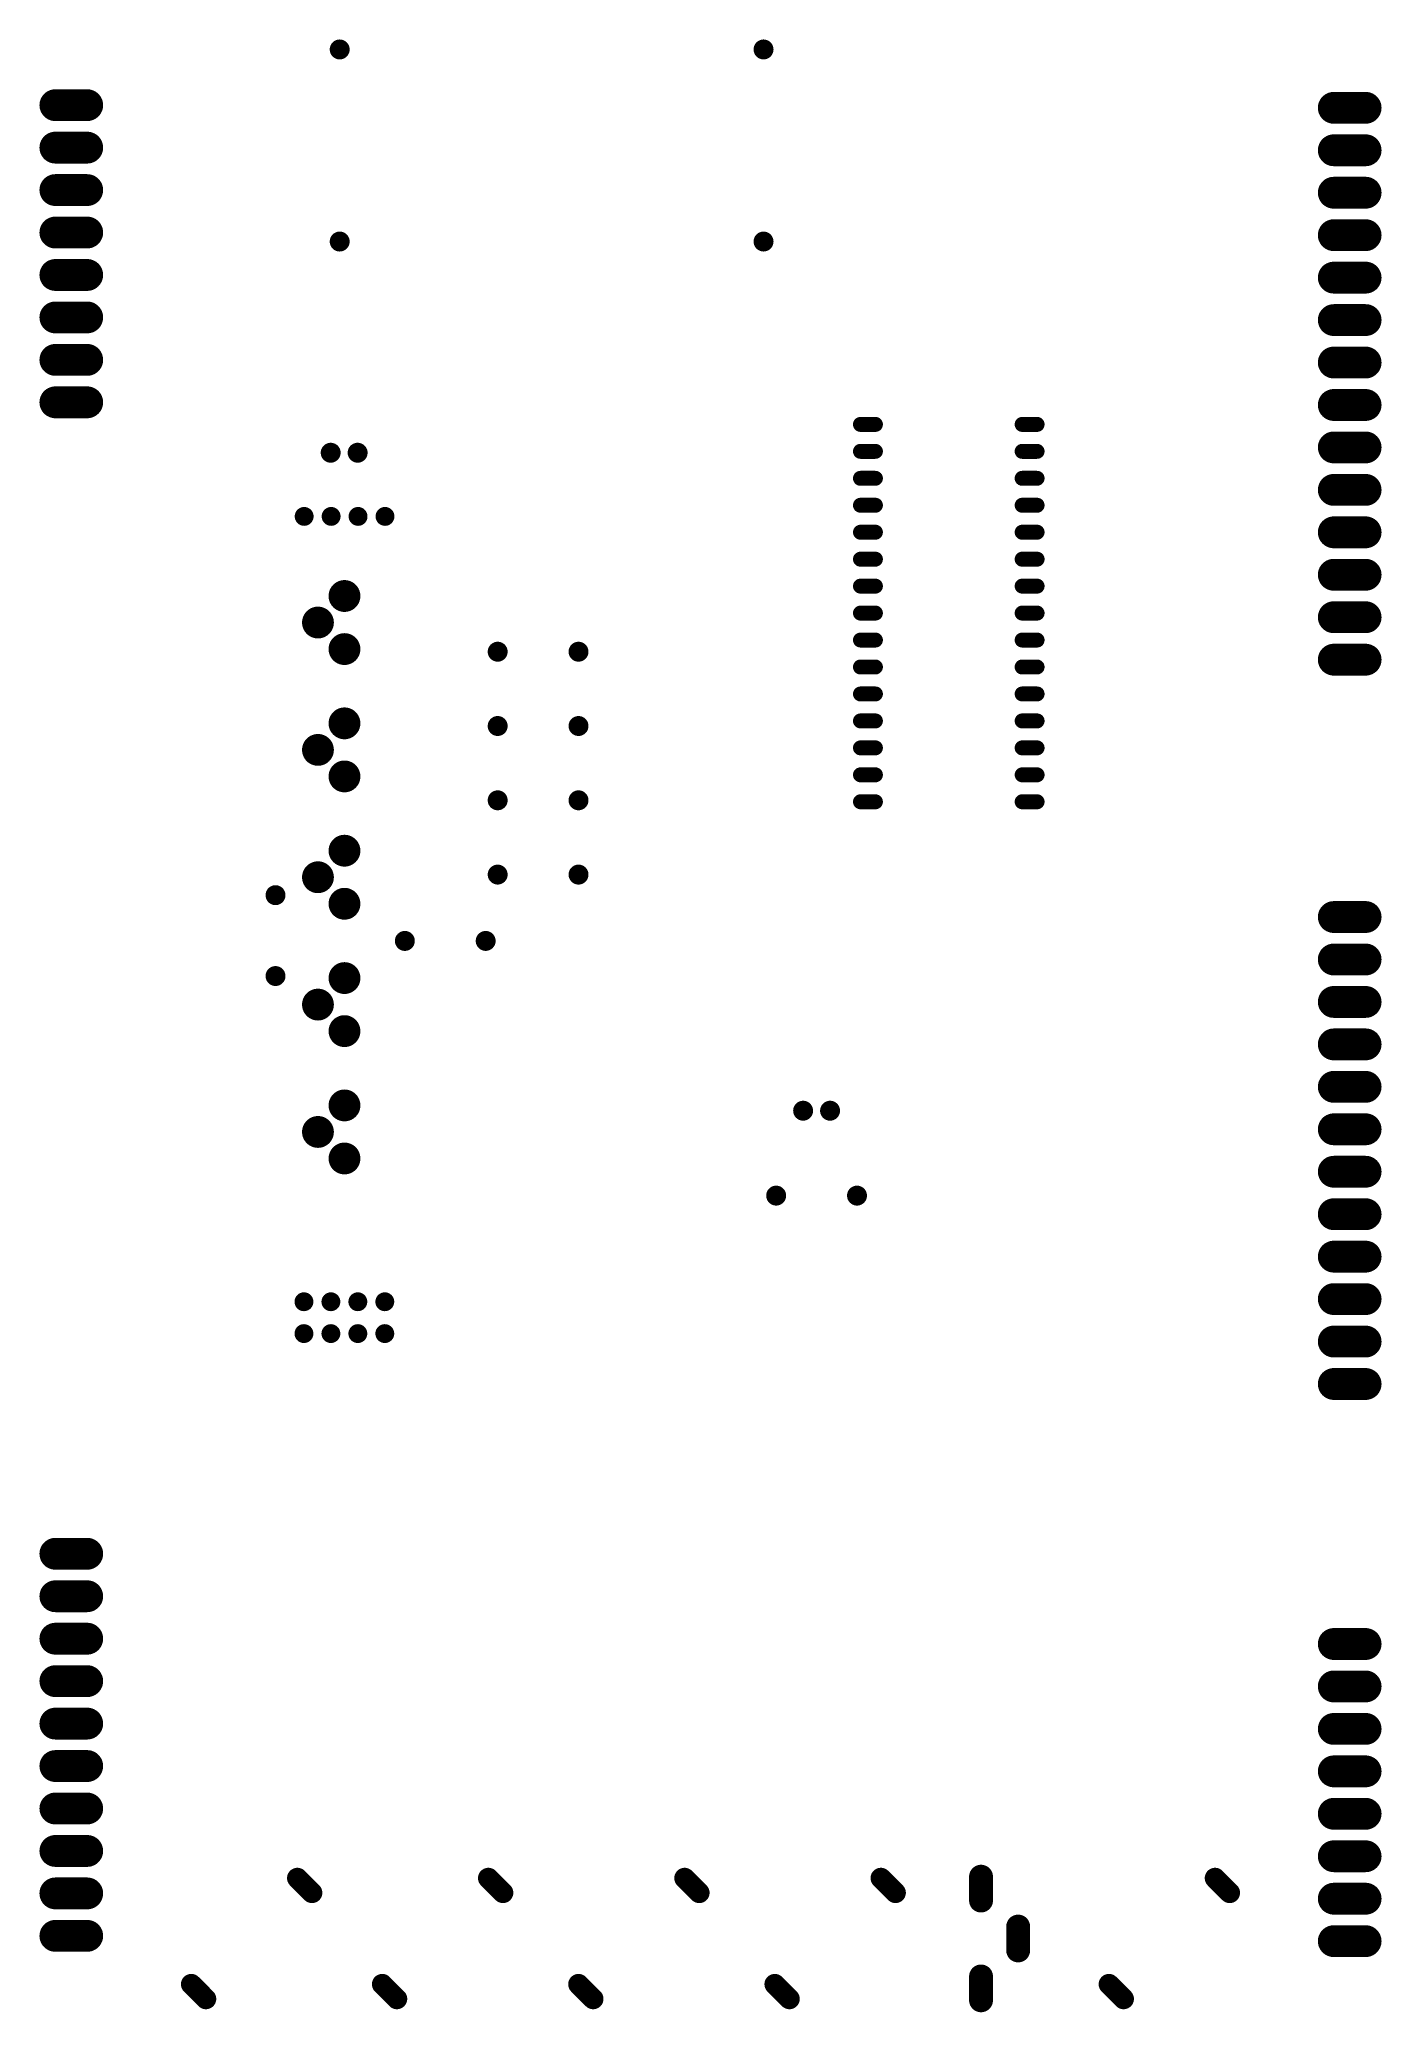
# Model space of a CAD drawing. Extents: x -2.49 to 2.49, y -3.66 to 3.66.
import ezdxf

# ---------------------------------------------------------------- set-up
doc = ezdxf.new("R2010")
doc.units = 0
doc.layers.add('17', color=82, linetype='CONTINUOUS')

# ---------------------------------------------------------------- blocks, each defined once
blk = doc.blocks.new('ROUNDP')
at = {"const_width": 0.5}
blk.add_lwpolyline([(0, -0.25, 1), (0, 0.25, 1), (0, -0.25)], format="xyb", dxfattribs=at)
blk = doc.blocks.new('LONGP100')
at = {"const_width": 1}
blk.add_lwpolyline([(-0.5, 0), (0.5, 0)], dxfattribs=at)
at = {"const_width": 0.5}
for points in [[(-0.5, 0.25, 1), (-0.5, -0.25)], [(0.5, -0.25, 1), (0.5, 0.25)]]:
    blk.add_lwpolyline(points, format="xyb", dxfattribs=at)

msp = doc.modelspace()

# ---------------------------------------------------------------- block references
at = {"layer": '17'}
for name, p, xscale, yscale, rotation in [('ROUNDP', (-1.375984, 3.622047), 0.074, 0.074, 90), ('ROUNDP', (-1.375984, 3.622047), 0.074, 0.074, 90), ('ROUNDP', (0.19685, 3.622047), 0.074, 0.074, 90), ('ROUNDP', (0.19685, 3.622047), 0.074, 0.074, 90), ('ROUNDP', (-1.375984, 2.909449), 0.074, 0.074, 90), ('ROUNDP', (-1.375984, 2.909449), 0.074, 0.074, 90), ('ROUNDP', (0.19685, 2.909449), 0.074, 0.074, 90), ('ROUNDP', (0.19685, 2.909449), 0.074, 0.074, 90), ('LONGP100', (-2.372047, 2.785433), 0.11811, 0.11811, 180), ('LONGP100', (-2.372047, 2.785433), 0.11811, 0.11811, 180), ('ROUNDP', (-1.409449, 2.125984), 0.074, 0.074, 90), ('ROUNDP', (-1.409449, 2.125984), 0.074, 0.074, 90), ('ROUNDP', (-1.309449, 2.125984), 0.074, 0.074, 90), ('ROUNDP', (-1.309449, 2.125984), 0.074, 0.074, 90), ('LONGP100', (0.584252, 2.131102), 0.055496, 0.055496, 180), ('LONGP100', (0.584252, 2.131102), 0.055496, 0.055496, 180), ('LONGP100', (0.584252, 2.031102), 0.055496, 0.055496, 180), ('LONGP100', (0.584252, 2.031102), 0.055496, 0.055496, 180), ('ROUNDP', (-1.507874, 1.889764), 0.07, 0.07, 90), ('ROUNDP', (-1.507874, 1.889764), 0.07, 0.07, 90), ('ROUNDP', (-1.407874, 1.889764), 0.07, 0.07, 90), ('ROUNDP', (-1.407874, 1.889764), 0.07, 0.07, 90), ('ROUNDP', (-1.307874, 1.889764), 0.07, 0.07, 90), ('ROUNDP', (-1.307874, 1.889764), 0.07, 0.07, 90), ('ROUNDP', (-1.207874, 1.889764), 0.07, 0.07, 90), ('ROUNDP', (-1.207874, 1.889764), 0.07, 0.07, 90), ('ROUNDP', (-1.358268, 1.594488), 0.11811, 0.11811, 90), ('ROUNDP', (-1.358268, 1.594488), 0.11811, 0.11811, 90), ('ROUNDP', (-1.456693, 1.496063), 0.11811, 0.11811, 90), ('ROUNDP', (-1.456693, 1.496063), 0.11811, 0.11811, 90), ('LONGP100', (0.584252, 1.531102), 0.055496, 0.055496, 180), ('LONGP100', (0.584252, 1.531102), 0.055496, 0.055496, 180), ('ROUNDP', (-1.358268, 1.397638), 0.11811, 0.11811, 90), ('ROUNDP', (-1.358268, 1.397638), 0.11811, 0.11811, 90), ('LONGP100', (0.584252, 1.431102), 0.055496, 0.055496, 180), ('LONGP100', (0.584252, 1.431102), 0.055496, 0.055496, 180), ('LONGP100', (0.584252, 1.331102), 0.055496, 0.055496, 180), ('LONGP100', (0.584252, 1.331102), 0.055496, 0.055496, 180), ('LONGP100', (0.584252, 1.231102), 0.055496, 0.055496, 180), ('LONGP100', (0.584252, 1.231102), 0.055496, 0.055496, 180), ('ROUNDP', (-1.358268, 1.122047), 0.11811, 0.11811, 90), ('ROUNDP', (-1.358268, 1.122047), 0.11811, 0.11811, 90), ('ROUNDP', (-0.789764, 1.112205), 0.074, 0.074, 180), ('ROUNDP', (-0.789764, 1.112205), 0.074, 0.074, 180), ('ROUNDP', (-0.489764, 1.112205), 0.074, 0.074, 180), ('ROUNDP', (-0.489764, 1.112205), 0.074, 0.074, 180), ('ROUNDP', (-1.456693, 1.023622), 0.11811, 0.11811, 90), ('ROUNDP', (-1.456693, 1.023622), 0.11811, 0.11811, 90), ('ROUNDP', (-1.358268, 0.925197), 0.11811, 0.11811, 90), ('ROUNDP', (-1.358268, 0.925197), 0.11811, 0.11811, 90), ('ROUNDP', (-0.789764, 0.836614), 0.074, 0.074, 180), ('ROUNDP', (-0.789764, 0.836614), 0.074, 0.074, 180), ('ROUNDP', (-0.489764, 0.836614), 0.074, 0.074, 180), ('ROUNDP', (-0.489764, 0.836614), 0.074, 0.074, 180), ('ROUNDP', (-1.358268, 0.649606), 0.11811, 0.11811, 90), ('ROUNDP', (-1.358268, 0.649606), 0.11811, 0.11811, 90), ('ROUNDP', (-1.456693, 0.551181), 0.11811, 0.11811, 90), ('ROUNDP', (-1.456693, 0.551181), 0.11811, 0.11811, 90), ('ROUNDP', (-0.789764, 0.561024), 0.074, 0.074, 180), ('ROUNDP', (-0.789764, 0.561024), 0.074, 0.074, 180), ('ROUNDP', (-0.489764, 0.561024), 0.074, 0.074, 180), ('ROUNDP', (-0.489764, 0.561024), 0.074, 0.074, 180), ('ROUNDP', (-1.614173, 0.484646), 0.074, 0.074, 90), ('ROUNDP', (-1.614173, 0.484646), 0.074, 0.074, 90), ('ROUNDP', (-1.358268, 0.452756), 0.11811, 0.11811, 90), ('ROUNDP', (-1.358268, 0.452756), 0.11811, 0.11811, 90), ('ROUNDP', (-1.614173, 0.184646), 0.074, 0.074, 90), ('ROUNDP', (-1.614173, 0.184646), 0.074, 0.074, 90), ('ROUNDP', (-1.358268, 0.177165), 0.11811, 0.11811, 90), ('ROUNDP', (-1.358268, 0.177165), 0.11811, 0.11811, 90), ('ROUNDP', (-1.456693, 0.07874), 0.11811, 0.11811, 90), ('ROUNDP', (-1.456693, 0.07874), 0.11811, 0.11811, 90), ('ROUNDP', (-1.358268, -0.019685), 0.11811, 0.11811, 90), ('ROUNDP', (-1.358268, -0.019685), 0.11811, 0.11811, 90), ('ROUNDP', (-1.358268, -0.295276), 0.11811, 0.11811, 90), ('ROUNDP', (-1.358268, -0.295276), 0.11811, 0.11811, 90), ('ROUNDP', (0.343701, -0.314961), 0.074, 0.074, 180), ('ROUNDP', (0.343701, -0.314961), 0.074, 0.074, 180), ('ROUNDP', (0.443701, -0.314961), 0.074, 0.074, 180), ('ROUNDP', (0.443701, -0.314961), 0.074, 0.074, 180), ('ROUNDP', (-1.456693, -0.393701), 0.11811, 0.11811, 90), ('ROUNDP', (-1.456693, -0.393701), 0.11811, 0.11811, 90), ('ROUNDP', (-1.358268, -0.492126), 0.11811, 0.11811, 90), ('ROUNDP', (-1.358268, -0.492126), 0.11811, 0.11811, 90), ('ROUNDP', (-1.508661, -1.023622), 0.07, 0.07, 270), ('ROUNDP', (-1.508661, -1.023622), 0.07, 0.07, 270), ('ROUNDP', (-1.408661, -1.023622), 0.07, 0.07, 270), ('ROUNDP', (-1.408661, -1.023622), 0.07, 0.07, 270), ('ROUNDP', (-1.308661, -1.023622), 0.07, 0.07, 270), ('ROUNDP', (-1.308661, -1.023622), 0.07, 0.07, 270), ('ROUNDP', (-1.208661, -1.023622), 0.07, 0.07, 270), ('ROUNDP', (-1.208661, -1.023622), 0.07, 0.07, 270), ('ROUNDP', (-1.508661, -1.141732), 0.07, 0.07, 270), ('ROUNDP', (-1.508661, -1.141732), 0.07, 0.07, 270), ('ROUNDP', (-1.408661, -1.141732), 0.07, 0.07, 270), ('ROUNDP', (-1.408661, -1.141732), 0.07, 0.07, 270), ('ROUNDP', (-1.308661, -1.141732), 0.07, 0.07, 270), ('ROUNDP', (-1.308661, -1.141732), 0.07, 0.07, 270), ('ROUNDP', (-1.208661, -1.141732), 0.07, 0.07, 270), ('ROUNDP', (-1.208661, -1.141732), 0.07, 0.07, 270), ('LONGP100', (-2.372047, -1.958661), 0.11811, 0.11811, 180), ('LONGP100', (-2.372047, -1.958661), 0.11811, 0.11811, 180), ('LONGP100', (-2.372047, -2.116142), 0.11811, 0.11811, 180), ('LONGP100', (-2.372047, -2.116142), 0.11811, 0.11811, 180), ('LONGP100', (-2.372047, -2.273622), 0.11811, 0.11811, 180), ('LONGP100', (-2.372047, -2.273622), 0.11811, 0.11811, 180), ('LONGP100', (2.372047, -2.293307), 0.11811, 0.11811, 180), ('LONGP100', (2.372047, -2.293307), 0.11811, 0.11811, 180), ('LONGP100', (-2.372047, -2.431102), 0.11811, 0.11811, 180), ('LONGP100', (-2.372047, -2.431102), 0.11811, 0.11811, 180), ('LONGP100', (2.372047, -2.450787), 0.11811, 0.11811, 180), ('LONGP100', (2.372047, -2.450787), 0.11811, 0.11811, 180), ('LONGP100', (-2.372047, -2.588583), 0.11811, 0.11811, 180), ('LONGP100', (-2.372047, -2.588583), 0.11811, 0.11811, 180), ('LONGP100', (2.372047, -2.608268), 0.11811, 0.11811, 180), ('LONGP100', (2.372047, -2.608268), 0.11811, 0.11811, 180), ('LONGP100', (-2.372047, -2.746063), 0.11811, 0.11811, 180), ('LONGP100', (-2.372047, -2.746063), 0.11811, 0.11811, 180), ('LONGP100', (-2.372047, -2.903543), 0.11811, 0.11811, 180), ('LONGP100', (-2.372047, -2.903543), 0.11811, 0.11811, 180), ('LONGP100', (2.372047, -2.923228), 0.11811, 0.11811, 180), ('LONGP100', (2.372047, -2.923228), 0.11811, 0.11811, 180), ('LONGP100', (-2.372047, -3.061024), 0.11811, 0.11811, 180), ('LONGP100', (-2.372047, -3.061024), 0.11811, 0.11811, 180), ('LONGP100', (2.372047, -3.080709), 0.11811, 0.11811, 180), ('LONGP100', (2.372047, -3.080709), 0.11811, 0.11811, 180), ('LONGP100', (-1.505906, -3.188976), 0.076772, 0.076772, 135), ('LONGP100', (-1.505906, -3.188976), 0.076772, 0.076772, 135), ('LONGP100', (-0.797244, -3.188976), 0.076772, 0.076772, 135), ('LONGP100', (-0.797244, -3.188976), 0.076772, 0.076772, 135), ('LONGP100', (-0.068898, -3.188976), 0.076772, 0.076772, 135), ('LONGP100', (-0.068898, -3.188976), 0.076772, 0.076772, 135), ('LONGP100', (0.659449, -3.188976), 0.076772, 0.076772, 135), ('LONGP100', (0.659449, -3.188976), 0.076772, 0.076772, 135), ('LONGP100', (1.003937, -3.200787), 0.088583, 0.088583, 90), ('LONGP100', (1.003937, -3.200787), 0.088583, 0.088583, 90), ('LONGP100', (1.899606, -3.188976), 0.076772, 0.076772, 135), ('LONGP100', (1.899606, -3.188976), 0.076772, 0.076772, 135), ('LONGP100', (-2.372047, -3.218504), 0.11811, 0.11811, 180), ('LONGP100', (-2.372047, -3.218504), 0.11811, 0.11811, 180), ('LONGP100', (2.372047, -3.238189), 0.11811, 0.11811, 180), ('LONGP100', (2.372047, -3.238189), 0.11811, 0.11811, 180), ('LONGP100', (-2.372047, -3.375984), 0.11811, 0.11811, 180), ('LONGP100', (-2.372047, -3.375984), 0.11811, 0.11811, 180), ('LONGP100', (1.141732, -3.385827), 0.088583, 0.088583, 90), ('LONGP100', (1.141732, -3.385827), 0.088583, 0.088583, 90), ('LONGP100', (2.372047, -3.395669), 0.11811, 0.11811, 180), ('LONGP100', (2.372047, -3.395669), 0.11811, 0.11811, 180), ('LONGP100', (-1.899606, -3.582677), 0.076772, 0.076772, 135), ('LONGP100', (-1.899606, -3.582677), 0.076772, 0.076772, 135), ('LONGP100', (-1.190945, -3.582677), 0.076772, 0.076772, 135), ('LONGP100', (-1.190945, -3.582677), 0.076772, 0.076772, 135), ('LONGP100', (-0.462598, -3.582677), 0.076772, 0.076772, 135), ('LONGP100', (-0.462598, -3.582677), 0.076772, 0.076772, 135), ('LONGP100', (0.265748, -3.582677), 0.076772, 0.076772, 135), ('LONGP100', (0.265748, -3.582677), 0.076772, 0.076772, 135), ('LONGP100', (1.003937, -3.570866), 0.088583, 0.088583, 90), ('LONGP100', (1.003937, -3.570866), 0.088583, 0.088583, 90), ('LONGP100', (1.505906, -3.582677), 0.076772, 0.076772, 135), ('LONGP100', (1.505906, -3.582677), 0.076772, 0.076772, 135)]:
    msp.add_blockref(name, p, dxfattribs=dict(at, xscale=xscale, yscale=yscale, rotation=rotation))
for name, p, xscale, yscale in [('LONGP100', (-2.372047, 3.415354), 0.11811, 0.11811), ('LONGP100', (-2.372047, 3.415354), 0.11811, 0.11811), ('LONGP100', (2.372047, 3.405512), 0.11811, 0.11811), ('LONGP100', (2.372047, 3.405512), 0.11811, 0.11811), ('LONGP100', (-2.372047, 3.257874), 0.11811, 0.11811), ('LONGP100', (-2.372047, 3.257874), 0.11811, 0.11811), ('LONGP100', (2.372047, 3.248031), 0.11811, 0.11811), ('LONGP100', (2.372047, 3.248031), 0.11811, 0.11811), ('LONGP100', (-2.372047, 3.100394), 0.11811, 0.11811), ('LONGP100', (-2.372047, 3.100394), 0.11811, 0.11811), ('LONGP100', (2.372047, 3.090551), 0.11811, 0.11811), ('LONGP100', (2.372047, 3.090551), 0.11811, 0.11811), ('LONGP100', (-2.372047, 2.942913), 0.11811, 0.11811), ('LONGP100', (-2.372047, 2.942913), 0.11811, 0.11811), ('LONGP100', (2.372047, 2.933071), 0.11811, 0.11811), ('LONGP100', (2.372047, 2.933071), 0.11811, 0.11811), ('LONGP100', (2.372047, 2.775591), 0.11811, 0.11811), ('LONGP100', (2.372047, 2.775591), 0.11811, 0.11811), ('LONGP100', (-2.372047, 2.627953), 0.11811, 0.11811), ('LONGP100', (-2.372047, 2.627953), 0.11811, 0.11811), ('LONGP100', (2.372047, 2.61811), 0.11811, 0.11811), ('LONGP100', (2.372047, 2.61811), 0.11811, 0.11811), ('LONGP100', (-2.372047, 2.470472), 0.11811, 0.11811), ('LONGP100', (-2.372047, 2.470472), 0.11811, 0.11811), ('LONGP100', (2.372047, 2.46063), 0.11811, 0.11811), ('LONGP100', (2.372047, 2.46063), 0.11811, 0.11811), ('LONGP100', (-2.372047, 2.312992), 0.11811, 0.11811), ('LONGP100', (-2.372047, 2.312992), 0.11811, 0.11811), ('LONGP100', (2.372047, 2.30315), 0.11811, 0.11811), ('LONGP100', (2.372047, 2.30315), 0.11811, 0.11811), ('LONGP100', (0.584252, 2.231102), 0.055496, 0.055496), ('LONGP100', (0.584252, 2.231102), 0.055496, 0.055496), ('LONGP100', (1.184252, 2.231102), 0.055496, 0.055496), ('LONGP100', (1.184252, 2.231102), 0.055496, 0.055496), ('LONGP100', (2.372047, 2.145669), 0.11811, 0.11811), ('LONGP100', (2.372047, 2.145669), 0.11811, 0.11811), ('LONGP100', (1.184252, 2.131102), 0.055496, 0.055496), ('LONGP100', (1.184252, 2.131102), 0.055496, 0.055496), ('LONGP100', (1.184252, 2.031102), 0.055496, 0.055496), ('LONGP100', (1.184252, 2.031102), 0.055496, 0.055496), ('LONGP100', (2.372047, 1.988189), 0.11811, 0.11811), ('LONGP100', (2.372047, 1.988189), 0.11811, 0.11811), ('LONGP100', (0.584252, 1.931102), 0.055496, 0.055496), ('LONGP100', (0.584252, 1.931102), 0.055496, 0.055496), ('LONGP100', (1.184252, 1.931102), 0.055496, 0.055496), ('LONGP100', (1.184252, 1.931102), 0.055496, 0.055496), ('LONGP100', (0.584252, 1.831102), 0.055496, 0.055496), ('LONGP100', (0.584252, 1.831102), 0.055496, 0.055496), ('LONGP100', (1.184252, 1.831102), 0.055496, 0.055496), ('LONGP100', (1.184252, 1.831102), 0.055496, 0.055496), ('LONGP100', (2.372047, 1.830709), 0.11811, 0.11811), ('LONGP100', (2.372047, 1.830709), 0.11811, 0.11811), ('LONGP100', (0.584252, 1.731102), 0.055496, 0.055496), ('LONGP100', (0.584252, 1.731102), 0.055496, 0.055496), ('LONGP100', (1.184252, 1.731102), 0.055496, 0.055496), ('LONGP100', (1.184252, 1.731102), 0.055496, 0.055496), ('LONGP100', (2.372047, 1.673228), 0.11811, 0.11811), ('LONGP100', (2.372047, 1.673228), 0.11811, 0.11811), ('LONGP100', (0.584252, 1.631102), 0.055496, 0.055496), ('LONGP100', (0.584252, 1.631102), 0.055496, 0.055496), ('LONGP100', (1.184252, 1.631102), 0.055496, 0.055496), ('LONGP100', (1.184252, 1.631102), 0.055496, 0.055496), ('LONGP100', (1.184252, 1.531102), 0.055496, 0.055496), ('LONGP100', (1.184252, 1.531102), 0.055496, 0.055496), ('LONGP100', (2.372047, 1.515748), 0.11811, 0.11811), ('LONGP100', (2.372047, 1.515748), 0.11811, 0.11811), ('ROUNDP', (-0.789764, 1.387795), 0.074, 0.074), ('ROUNDP', (-0.789764, 1.387795), 0.074, 0.074), ('ROUNDP', (-0.489764, 1.387795), 0.074, 0.074), ('ROUNDP', (-0.489764, 1.387795), 0.074, 0.074), ('LONGP100', (1.184252, 1.431102), 0.055496, 0.055496), ('LONGP100', (1.184252, 1.431102), 0.055496, 0.055496), ('LONGP100', (2.372047, 1.358268), 0.11811, 0.11811), ('LONGP100', (2.372047, 1.358268), 0.11811, 0.11811), ('LONGP100', (1.184252, 1.331102), 0.055496, 0.055496), ('LONGP100', (1.184252, 1.331102), 0.055496, 0.055496), ('LONGP100', (1.184252, 1.231102), 0.055496, 0.055496), ('LONGP100', (1.184252, 1.231102), 0.055496, 0.055496), ('LONGP100', (0.584252, 1.131102), 0.055496, 0.055496), ('LONGP100', (0.584252, 1.131102), 0.055496, 0.055496), ('LONGP100', (1.184252, 1.131102), 0.055496, 0.055496), ('LONGP100', (1.184252, 1.131102), 0.055496, 0.055496), ('LONGP100', (0.584252, 1.031102), 0.055496, 0.055496), ('LONGP100', (0.584252, 1.031102), 0.055496, 0.055496), ('LONGP100', (1.184252, 1.031102), 0.055496, 0.055496), ('LONGP100', (1.184252, 1.031102), 0.055496, 0.055496), ('LONGP100', (0.584252, 0.931102), 0.055496, 0.055496), ('LONGP100', (0.584252, 0.931102), 0.055496, 0.055496), ('LONGP100', (1.184252, 0.931102), 0.055496, 0.055496), ('LONGP100', (1.184252, 0.931102), 0.055496, 0.055496), ('LONGP100', (0.584252, 0.831102), 0.055496, 0.055496), ('LONGP100', (0.584252, 0.831102), 0.055496, 0.055496), ('LONGP100', (1.184252, 0.831102), 0.055496, 0.055496), ('LONGP100', (1.184252, 0.831102), 0.055496, 0.055496), ('LONGP100', (2.372047, 0.403543), 0.11811, 0.11811), ('LONGP100', (2.372047, 0.403543), 0.11811, 0.11811), ('ROUNDP', (-1.134252, 0.314961), 0.074, 0.074), ('ROUNDP', (-1.134252, 0.314961), 0.074, 0.074), ('ROUNDP', (-0.834252, 0.314961), 0.074, 0.074), ('ROUNDP', (-0.834252, 0.314961), 0.074, 0.074), ('LONGP100', (2.372047, 0.246063), 0.11811, 0.11811), ('LONGP100', (2.372047, 0.246063), 0.11811, 0.11811), ('LONGP100', (2.372047, 0.088583), 0.11811, 0.11811), ('LONGP100', (2.372047, 0.088583), 0.11811, 0.11811), ('LONGP100', (2.372047, -0.068898), 0.11811, 0.11811), ('LONGP100', (2.372047, -0.068898), 0.11811, 0.11811), ('LONGP100', (2.372047, -0.226378), 0.11811, 0.11811), ('LONGP100', (2.372047, -0.226378), 0.11811, 0.11811), ('LONGP100', (2.372047, -0.383858), 0.11811, 0.11811), ('LONGP100', (2.372047, -0.383858), 0.11811, 0.11811), ('LONGP100', (2.372047, -0.541339), 0.11811, 0.11811), ('LONGP100', (2.372047, -0.541339), 0.11811, 0.11811), ('ROUNDP', (0.243701, -0.629921), 0.074, 0.074), ('ROUNDP', (0.243701, -0.629921), 0.074, 0.074), ('ROUNDP', (0.543701, -0.629921), 0.074, 0.074), ('ROUNDP', (0.543701, -0.629921), 0.074, 0.074), ('LONGP100', (2.372047, -0.698819), 0.11811, 0.11811), ('LONGP100', (2.372047, -0.698819), 0.11811, 0.11811), ('LONGP100', (2.372047, -0.856299), 0.11811, 0.11811), ('LONGP100', (2.372047, -0.856299), 0.11811, 0.11811), ('LONGP100', (2.372047, -1.01378), 0.11811, 0.11811), ('LONGP100', (2.372047, -1.01378), 0.11811, 0.11811), ('LONGP100', (2.372047, -1.17126), 0.11811, 0.11811), ('LONGP100', (2.372047, -1.17126), 0.11811, 0.11811), ('LONGP100', (2.372047, -1.32874), 0.11811, 0.11811), ('LONGP100', (2.372047, -1.32874), 0.11811, 0.11811), ('LONGP100', (2.372047, -2.765748), 0.11811, 0.11811), ('LONGP100', (2.372047, -2.765748), 0.11811, 0.11811)]:
    msp.add_blockref(name, p, dxfattribs=dict(at, xscale=xscale, yscale=yscale))

doc.saveas('drawing.dxf')
